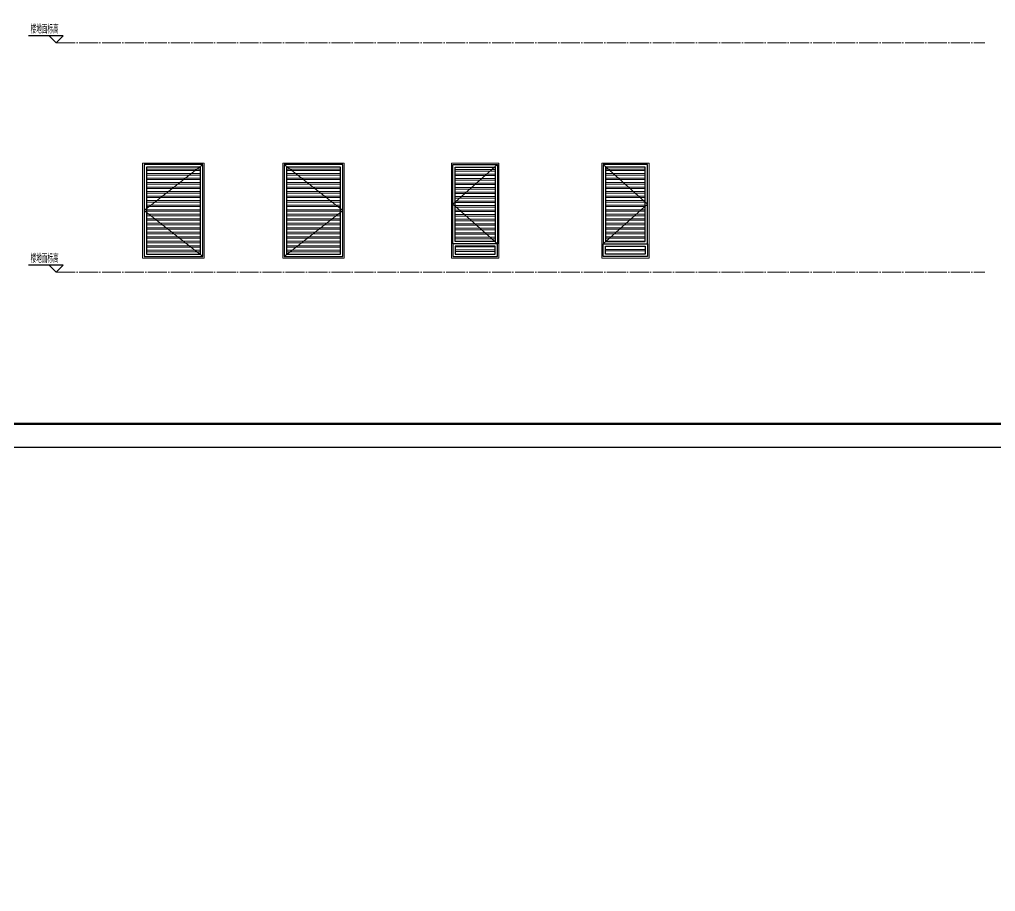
# Model space of a CAD drawing. Extents: x 27938 to 725830, y -209821 to 1628073.
# Drawn here: x 275313 to 295902, y 787509 to 805904 of the extents above; entities that cross this region are included whole.
import ezdxf
from ezdxf.xclip import XClip

# ---------------------------------------------------------------- set-up
doc = ezdxf.new("R2010")
doc.units = 0
doc.header["$LTSCALE"] = 1000
doc.header["$MEASUREMENT"] = 0
doc.header["$XCLIPFRAME"] = 0
doc.linetypes.add('DOTE', pattern=[2.42, 2, -0.2, 0.02, -0.2])
doc.layers.add('DIM_ELEV', color=3, linetype='Continuous')
doc.layers.add('图框', color=140, linetype='Continuous')
for name, color, linetype, lineweight in [('DOTE', 19, 'DOTE', 9), ('立面-普通轮廓', 7, 'Continuous', 18), ('立面-窗', 129, 'Continuous', 30), ('立面-窗开启线', 250, 'Continuous', 13)]:
    doc.layers.add(name, color=color, linetype=linetype, lineweight=lineweight)
doc.layers.add('yichutu', color=7, linetype='Continuous', true_color=0xffffff, plot=False)
doc.styles.add('_TCH_DIM', font='SIMPLEX.shx', dxfattribs={"width": 0.7, "bigfont": 'GBCBIG.shx'})

# ---------------------------------------------------------------- blocks, each defined once
blk = doc.blocks.new('yct-841-594-84100-59399.9999999999-100-1000.0')
at = {"layer": 'yichutu', "color": 7, "true_color": 0xffffff}
blk.add_lwpolyline([(0, 0), (0, 59400), (84100, 59400), (84100, 0)], close=True, dxfattribs=at)
blk = doc.blocks.new('A$C74D73064')
at = {"layer": 'DOTE', "color": 5}
for p, q in [((32730, 93137), (32730, 8149)), ((38530, 93137), (38530, 8149)), ((43980, 93137), (43980, 8149)), ((49430, 93137), (49430, 8149))]:
    blk.add_line(p, q, dxfattribs=at)
blk = doc.blocks.new('A$C4D993397')
at = {"layer": '图框'}
blk.add_lwpolyline([(0, 0), (42050, 0), (42050, -29700), (0, -29700)], close=True, dxfattribs=at)
blk.add_lwpolyline([(0, 0), (42050, 0), (42050, -29700), (0, -29700)], close=True, dxfattribs=at)
at = {"layer": '图框', "const_width": 50}
blk.add_lwpolyline([(41550, -29200), (41550, -500), (1250, -500), (1250, -29200)], close=True, dxfattribs=at)

msp = doc.modelspace()

# ---------------------------------------------------------------- hatches: boundary and pattern name
at = {"layer": '立面-窗开启线', "ltscale": 0.5, "true_color": 0x88471b}
h = msp.add_hatch(dxfattribs=at)
h.set_pattern_fill('ANSI32', color=36, scale=20, angle=135)
h.set_pattern_definition([(180, (277910.41, 800622.09), (-7e-15, -95.25), []), (180, (277878.66, 800653.84), (-7e-15, -95.25), [])])
edge = h.paths.add_edge_path()
edge.add_line((279130.4, 802831.1), (279130.4, 800952.1))
edge.add_line((279130.4, 800952.1), (277997.3, 800952.1))
edge.add_line((277990.4, 800952.1), (277990.4, 802792.1))
edge.add_line((277990.4, 802792.1), (279130.4, 802792.1))
h = msp.add_hatch(dxfattribs=at)
h.set_pattern_fill('ANSI32', color=36, scale=20, angle=135)
h.set_pattern_definition([(180, (280865.47, 800622.09), (-7e-15, -95.25), []), (180, (280833.72, 800653.84), (-7e-15, -95.25), [])])
edge = h.paths.add_edge_path()
edge.add_line((282085.5, 802831.1), (282085.5, 800952.1))
edge.add_line((282085.5, 800952.1), (280952.4, 800952.1))
edge.add_line((280945.5, 800952.1), (280945.5, 802792.1))
edge.add_line((280945.5, 802792.1), (282085.5, 802792.1))
h = msp.add_hatch(dxfattribs=at)
h.set_pattern_fill('ANSI32', color=36, scale=20, angle=135)
h.set_pattern_definition([(180, (-324386.19, 794421.12), (-7e-15, -95.25), []), (180, (-324417.94, 794452.87), (-7e-15, -95.25), [])])
edge = h.paths.add_edge_path()
edge.add_line((284504.3, 802773.7), (284504.3, 801222.2))
edge.add_line((284504.3, 801222.2), (285344.3, 801222.2))
edge.add_line((285344.3, 801225.7), (285344.3, 802792.2))
edge.add_line((285344.3, 802792.2), (284504.3, 802792.2))
h = msp.add_hatch(dxfattribs=at)
h.set_pattern_fill('ANSI32', color=36, scale=20, angle=135)
h.set_pattern_definition([(180, (287594.54, 800622.12), (-7e-15, -95.25), []), (180, (287562.79, 800653.87), (-7e-15, -95.25), [])])
edge = h.paths.add_edge_path()
edge.add_line((288514.5, 802773.7), (288514.5, 801222.2))
edge.add_line((288514.5, 801222.2), (287674.5, 801222.2))
edge.add_line((287674.5, 801225.7), (287674.5, 802792.2))
edge.add_line((287674.5, 802792.2), (288514.5, 802792.2))
h = msp.add_hatch(dxfattribs=at)
h.set_pattern_fill('ANSI32', color=36, scale=20, angle=135)
h.set_pattern_definition([(180, (-324386.19, 792726.12), (-7e-15, -95.25), []), (180, (-324417.94, 792757.87), (-7e-15, -95.25), [])])
edge = h.paths.add_edge_path()
edge.add_line((284504.3, 801122.2), (284504.3, 800952.1))
edge.add_line((284504.3, 800952.1), (285344.3, 800952.1))
edge.add_line((285344.3, 800953.2), (285344.3, 801122.2))
edge.add_line((285344.3, 801122.2), (284504.3, 801122.2))
h = msp.add_hatch(dxfattribs=at)
h.set_pattern_fill('ANSI32', color=36, scale=20, angle=135)
h.set_pattern_definition([(180, (287594.54, 798927.12), (-7e-15, -95.25), []), (180, (287562.79, 798958.87), (-7e-15, -95.25), [])])
edge = h.paths.add_edge_path()
edge.add_line((288514.5, 801122.2), (288514.5, 800952.1))
edge.add_line((288514.5, 800952.1), (287674.5, 800952.1))
edge.add_line((287674.5, 800953.2), (287674.5, 801122.2))
edge.add_line((287674.5, 801122.2), (288514.5, 801122.2))

# ---------------------------------------------------------------- linework, layer by layer
at = {"layer": 'DIM_ELEV'}
for p, q in [((276236.1, 805560.2), (275501.5, 805560.2)), ((276236.1, 805560.2), (275501.5, 805560.2)), ((276086.1, 805410.2), (275936.1, 805560.2)), ((276086.1, 805410.2), (275936.1, 805560.2)), ((276086.1, 805410.2), (276236.1, 805560.2)), ((276086.1, 805410.2), (276236.1, 805560.2)), ((276236.1, 800722.1), (275501.5, 800722.1)), ((276236.1, 800722.1), (275501.5, 800722.1)), ((276086.1, 800572.1), (275936.1, 800722.1)), ((276086.1, 800572.1), (275936.1, 800722.1)), ((276086.1, 800572.1), (276236.1, 800722.1)), ((276086.1, 800572.1), (276236.1, 800722.1))]:
    msp.add_line(p, q, dxfattribs=at)
at = {"layer": 'DOTE', "ltscale": 0.2}
for p, q in [((276086.1, 805410.2), (295678.4, 805410.2)), ((276086.1, 805410.2), (295678.4, 805410.2)), ((276086.1, 800572.1), (295678.4, 800572.1)), ((276086.1, 800572.1), (295678.4, 800572.1))]:
    msp.add_line(p, q, dxfattribs=at)
at = {"layer": '立面-普通轮廓'}
for points in [[(277910.4, 800872.1), (279210.4, 800872.1), (279210.4, 802872.1), (277910.4, 802872.1)], [(280865.5, 800872.1), (282165.5, 800872.1), (282165.5, 802872.1), (280865.5, 802872.1)], [(285424.3, 800872.1), (284424.3, 800872.1), (284424.3, 802872.2), (285424.3, 802872.2)], [(287594.5, 800872.1), (288594.5, 800872.1), (288594.5, 802872.2), (287594.5, 802872.2)]]:
    msp.add_lwpolyline(points, close=True, dxfattribs=at)
at = {"layer": '立面-窗'}
for points in [[(277940.4, 800902.1), (279180.4, 800902.1), (279180.4, 802842.1), (277940.4, 802842.1)], [(277990.4, 800952.1), (279130.4, 800952.1), (279130.4, 802792.1), (277990.4, 802792.1)], [(280895.5, 800902.1), (282135.5, 800902.1), (282135.5, 802842.1), (280895.5, 802842.1)], [(280945.5, 800952.1), (282085.5, 800952.1), (282085.5, 802792.1), (280945.5, 802792.1)], [(285394.3, 801172.2), (284454.3, 801172.2), (284454.3, 802842.2), (285394.3, 802842.2)], [(285344.3, 801222.2), (284504.3, 801222.2), (284504.3, 802792.2), (285344.3, 802792.2)], [(287624.5, 801172.2), (288564.5, 801172.2), (288564.5, 802842.2), (287624.5, 802842.2)], [(287674.5, 801222.2), (288514.5, 801222.2), (288514.5, 802792.2), (287674.5, 802792.2)], [(285394.3, 801172.2), (284454.3, 801172.2), (284454.3, 800902.1), (285394.3, 800902.1)], [(285344.3, 801122.2), (284504.3, 801122.2), (284504.3, 800952.1), (285344.3, 800952.1)], [(287624.5, 801172.2), (288564.5, 801172.2), (288564.5, 800902.1), (287624.5, 800902.1)], [(287674.5, 801122.2), (288514.5, 801122.2), (288514.5, 800952.1), (287674.5, 800952.1)]]:
    msp.add_lwpolyline(points, close=True, dxfattribs=at)
at = {"layer": '立面-窗开启线', "color": 4, "ltscale": 0.5}
for points in [[(279180.4, 802842.1), (277940.4, 801872.1), (279180.4, 800902.1)], [(280895.5, 802842.1), (282135.5, 801872.1), (280895.5, 800902.1)], [(285394.3, 802842.2), (284454.3, 802007.2), (285394.3, 801172.2)], [(287624.5, 802842.2), (288564.5, 802007.2), (287624.5, 801172.2)]]:
    msp.add_lwpolyline(points, dxfattribs=at)

# ---------------------------------------------------------------- block references
msp.add_blockref('A$C4D993397', (260214.1, 826573.7))
ref = msp.add_blockref('A$C74D73064', (246201.4, 728067.2))
XClip(ref).set_block_clipping_path([(23915.1558944168, 10062.7136952124), (82715.155894421, 29062.7137029403)])
at = {"layer": 'yichutu', "xscale": 0.5, "yscale": 0.5, "zscale": 0.5}
msp.add_blockref('yct-841-594-84100-59399.9999999999-100-1000.0', (260214.1, 796873.7), dxfattribs=at)

# ---------------------------------------------------------------- texts
at = {"layer": 'DIM_ELEV', "color": 7, "style": '_TCH_DIM', "width": 0.7}
for p in [(275547.5, 805610.2), (275547.5, 805610.2), (275547.5, 800772.1), (275547.5, 800772.1)]:
    msp.add_text('楼地面标高', height=168.79, dxfattribs=at).set_placement(p)

doc.saveas('drawing.dxf')
